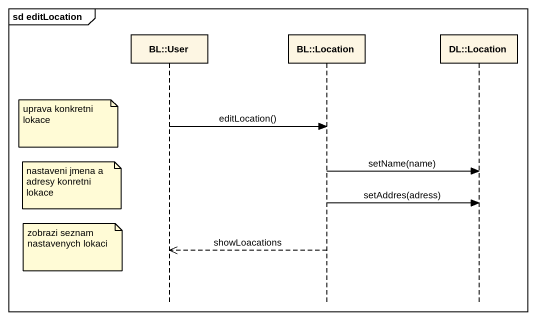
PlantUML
@startuml
mainframe sd editLocation
hide footbox
participant "BL::User" as BL_User
participant "BL::Location" as BL_Location
participant "DL::Location" as DL_Location

note left of BL_User : uprava konkretni lokace
BL_User -> BL_Location : editLocation()
BL_Location -> DL_Location : setName(name)
note left of BL_User : nastaveni jmena a adresy konretni lokace
BL_Location -> DL_Location : setAddres(adress)
note left of BL_User : zobrazi seznam nastavenych lokaci
BL_Location -->> BL_User : showLoacations
@enduml
